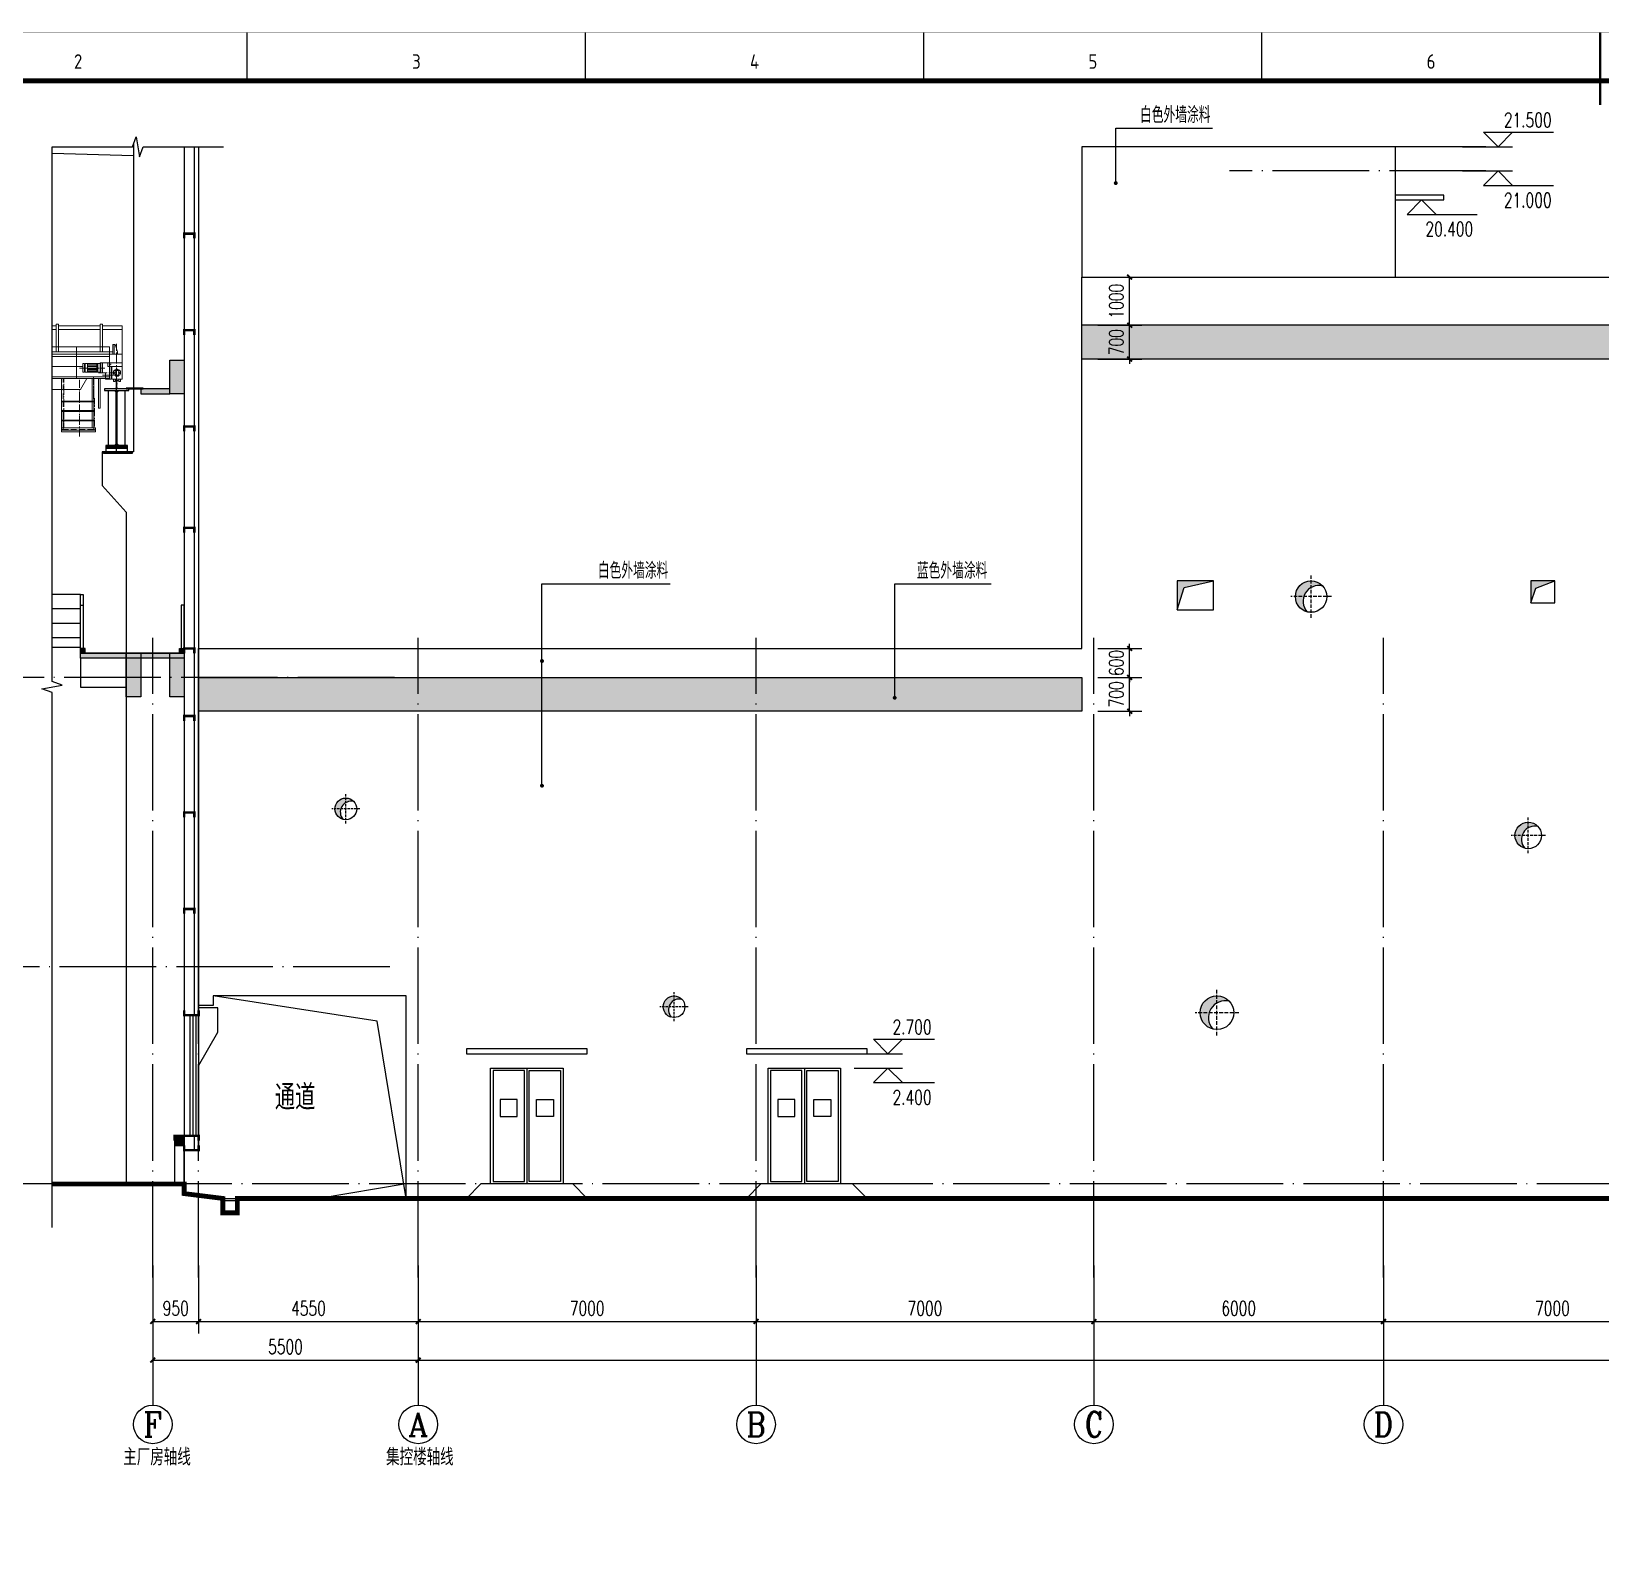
# Model space of a CAD drawing. Extents: x -93062 to 326984, y -142534 to 91021.
# Drawn here: x 44484 to 76999, y -94582 to -63026 of the extents above; entities that cross this region are included whole.
import ezdxf
from ezdxf.enums import TextEntityAlignment as Align

# ---------------------------------------------------------------- set-up
doc = ezdxf.new("R2010")
doc.units = 0
doc.header["$LTSCALE"] = 1000
doc.header["$MEASUREMENT"] = 0
for name, pattern in [('CENTER2', [1.125, 0.75, -0.125, 0.125, -0.125]), ('CONTINOUS', [0]), ('DASH', [0.35, 0.25, -0.1]), ('DOTE', [2.42, 2, -0.2, 0.02, -0.2])]:
    doc.linetypes.add(name, pattern=pattern)
doc.layers.get('0').update_dxf_attribs({"color": 8})
doc.layers.get('Defpoints').update_dxf_attribs({"color": 8})
for name, color, linetype in [('AXIS', 8, 'Continuous'), ('AXIS_TEXT', 8, 'Continuous'), ('CENTRE LINE', 8, 'DOTE'), ('DIM_ELEV', 8, 'Continuous'), ('DIM_LEAD', 8, 'Continuous'), ('DIM_SYMB', 8, 'Continuous'), ('DOTE', 8, 'DOTE'), ('EQUIPMENT', 8, 'Continuous'), ('GROUND', 8, 'Continuous'), ('HANDRAIL', 8, 'FENCELINE1'), ('HOLE', 8, 'Continuous'), ('PROFILED STEEL SHEET', 8, 'Continuous'), ('PUB_DIM', 8, 'Continuous'), ('PUB_TEXT', 8, 'Continuous'), ('STAIR', 8, 'Continuous'), ('TEXT', 8, 'Continuous'), ('WALL', 8, 'Continuous'), ('WALL-PARAPET', 8, 'Continuous'), ('WINDOW', 8, 'Continuous')]:
    doc.layers.add(name, color=color, linetype=linetype)
doc.styles.add('_TCH_AXIS', font='COMPLEX', dxfattribs={"bigfont": 'GBCBIG'})
doc.styles.add('_TCH_DIM', font='SIMPLEX', dxfattribs={"bigfont": 'GBCBIG'})
doc.styles.add('_TCH_DIM_T3', font='SIMPLEX', dxfattribs={"width": 0.705882, "bigfont": 'GBCBIG'})
doc.styles.add('HZTXT', font='geditxt.shx', dxfattribs={"width": 0.8, "bigfont": 'hztxt1.shx'})
doc.styles.get("Standard").update_dxf_attribs({"font": 'gbenor.shx', "bigfont": 'gbcbig.shx'})
doc.styles.add('TK', font='GEDITXT.SHX', dxfattribs={"width": 0.85, "height": 3.5, "bigfont": 'DXT.SHX'})
doc.linetypes.add('FENCELINE1', pattern='A,0.25,-0.1,[133,ltypeshp.shx,S=0.1,R=0,X=-0.1,Y=0],-0.1,1', length=1.45)
doc.dimstyles.new('_TCH_ARCH&&100', dxfattribs={"dimtxt": 297.5, "dimasz": 100, "dimexe": 250, "dimexo": 300, "dimgap": 126.25, "dimtad": 1, "dimdec": 0, "dimzin": 0, "dimdsep": 46, "dimtxsty": '_TCH_DIM_T3', "dimblk": 'ARCHTICK', "dimcen": 0.09, "dimazin": 2, "dimtfac": 1, "dimtdec": 0, "dimtix": 1, "dimtmove": 2, "dimatfit": 3, "dimfxl": 1, "dimtolj": 1, "dimtzin": 0, "dimarcsym": 0})

# ---------------------------------------------------------------- blocks, each defined once
blk = doc.blocks.new('dgdsgagd')
at = {"layer": 'WINDOW'}
blk.add_line((750, 2400), (750, 0), dxfattribs=at)
for points in [[(0, 0), (1500, 0), (1500, 2400), (0, 2400)], [(50, 50), (700, 50), (700, 2350), (50, 2350)], [(1450, 50), (800, 50), (800, 2350), (1450, 2350)], [(200, 1400), (550, 1400), (550, 1750), (200, 1750)], [(1300, 1400), (950, 1400), (950, 1750), (1300, 1750)]]:
    blk.add_lwpolyline(points, close=True, dxfattribs=at)
blk = doc.blocks.new('GEDI_WK_A1')
at = {"color": 3}
for p, q in [((140.17, 584), (140.17, 594)), ((210.25, 584), (210.25, 594)), ((280.33, 584), (280.33, 594)), ((350.42, 584), (350.42, 594)), ((420.5, 584), (420.5, 594))]:
    blk.add_line(p, q, dxfattribs=at)
for points, const_width in [([(0, 0), (841, 0), (841, 594), (0, 594)], 0.1), ([(25, 10), (831, 10), (831, 584), (25, 584)], 1)]:
    blk.add_lwpolyline(points, close=True, dxfattribs=dict(at, const_width=const_width))
at = {"color": 3, "const_width": 0.5}
blk.add_lwpolyline([(420.5, 579), (420.5, 594)], dxfattribs=at)
at = {"color": 3}
for s, p in [('2', (105.12, 588)), ('3', (175.21, 588)), ('4', (245.29, 588)), ('5', (315.38, 588)), ('6', (385.46, 588))]:
    blk.add_text(s, height=3, dxfattribs=at).set_placement(p, align=Align.MIDDLE)
blk = doc.blocks.new('A$C67E35CD0')
blk.add_blockref('GEDI_WK_A1', (0, 0))
at = {"style": 'TK', "width": 0.85}
for tag, height, p in [('PROJECTNAME', 4.75, (776, 44)), ('PHASE', 4, (818, 44)), ('DRAWINGNAME', 4.75, (786, 31))]:
    blk.add_attdef(tag, text='', height=height, dxfattribs=at).set_placement(p, align=Align.MIDDLE_CENTER)
for tag, p, height in [('APPROVE', (663, 32.75), 3.5), ('DESIGN', (708, 32.75), 3.5), ('REVIEW1', (663, 25.75), 3.5), ('DRAW', (708, 25.75), 3.5), ('REVIEW2', (663, 18.75), 3.5), ('PROPORTION', (708, 18.75), 3.5), ('DRAWINGNUMBER', (758, 18.5), 4), ('CHECK', (663, 11.75), 3.5), ('DATE', (708, 11.75), 3.5), ('VERSION', (824, 11.75), 3.5)]:
    blk.add_attdef(tag, p, '', height=height, dxfattribs=at)
blk = doc.blocks.new('afefqwer')
at = {"xscale": 100, "yscale": 100, "zscale": 100}
blk.add_blockref('A$C67E35CD0', (-84100, 0), dxfattribs=at)
blk = doc.blocks.new('zjdc')
at = {"layer": 'WALL-PARAPET'}
h = blk.add_hatch(dxfattribs=at)
h.set_pattern_fill('STEEL', color=256, scale=5, style=0)
h.set_pattern_definition([(45, (0, 0), (-11.22532015, 11.22532015), []), (45, (0, 7.938), (-11.22532015, 11.22532015), [])])
h.paths.add_polyline_path([(1358864, -1070286), (1358864, -1070302), (1358514, -1070302), (1358514, -1070286)])
at = {"layer": 'WALL-PARAPET', "linetype": 'CENTER2', "ltscale": 0.5}
blk.add_line((1359064, -1071602), (1359064, -1069997), dxfattribs=at)
at = {"layer": 'WALL-PARAPET', "linetype": 'Continuous'}
for p, q in [((1358814, -1070302), (1359314, -1070302)), ((1358814, -1070330), (1358814, -1070302)), ((1359314, -1070330), (1358814, -1070330)), ((1359018, -1070330), (1359054, -1070369)), ((1359039, -1070132), (1359090, -1070132)), ((1359039, -1070295), (1359090, -1070295)), ((1359054, -1071477), (1359054, -1070330)), ((1359064, -1070132), (1359064, -1070299)), ((1359074, -1071477), (1359074, -1070330)), ((1359110, -1070330), (1359076, -1070366)), ((1359314, -1070302), (1359314, -1070330)), ((1358839, -1071477), (1359289, -1071477)), ((1358839, -1071532), (1358839, -1071477)), ((1358839, -1071502), (1359289, -1071502)), ((1359289, -1071532), (1358839, -1071532)), ((1359021, -1071477), (1359054, -1071442)), ((1359109, -1071477), (1359074, -1071440)), ((1359289, -1071477), (1359289, -1071532))]:
    blk.add_line(p, q, dxfattribs=at)
at = {"layer": 'WALL-PARAPET'}
for p, q in [((1358893, -1070330), (1358893, -1071477)), ((1359236, -1070330), (1359236, -1071477)), ((1358739, -1071608), (1358746, -1071602)), ((1358739, -1071626), (1358764, -1071602)), ((1358739, -1071602), (1358739, -1071642)), ((1358739, -1071642), (1359339, -1071642)), ((1358759, -1071642), (1358799, -1071602)), ((1358777, -1071642), (1358817, -1071602)), ((1358813, -1071642), (1358853, -1071602)), ((1358831, -1071642), (1358871, -1071602)), ((1358839, -1071602), (1358839, -1071532)), ((1358839, -1071532), (1359289, -1071532)), ((1358867, -1071642), (1358907, -1071602)), ((1358885, -1071642), (1358925, -1071602)), ((1358921, -1071642), (1358961, -1071602)), ((1358939, -1071642), (1358979, -1071602)), ((1358975, -1071642), (1359015, -1071602)), ((1358993, -1071642), (1359033, -1071602)), ((1359029, -1071642), (1359064, -1071606)), ((1359047, -1071642), (1359064, -1071624)), ((1359064, -1071606), (1359069, -1071602)), ((1359064, -1071624), (1359087, -1071602)), ((1359083, -1071642), (1359123, -1071602)), ((1359101, -1071642), (1359141, -1071602)), ((1359137, -1071642), (1359177, -1071602)), ((1359155, -1071642), (1359195, -1071602)), ((1359191, -1071642), (1359231, -1071602)), ((1359209, -1071642), (1359240, -1071610)), ((1359240, -1071610), (1359249, -1071602)), ((1359244, -1071642), (1359254, -1071632)), ((1359254, -1071632), (1359284, -1071602)), ((1359262, -1071642), (1359302, -1071602)), ((1359289, -1071532), (1359289, -1071602)), ((1359298, -1071642), (1359338, -1071602)), ((1359316, -1071642), (1359339, -1071618)), ((1359339, -1071642), (1359339, -1071602))]:
    blk.add_line(p, q, dxfattribs=at)
blk.add_lwpolyline([(1358864, -1070286), (1358864, -1070302), (1358514, -1070302), (1358514, -1070286)], close=True, dxfattribs=at)
at = {"layer": 'WALL-PARAPET', "linetype": 'ByBlock'}
blk.add_point((1359241, -1071532), dxfattribs=at)
blk = doc.blocks.new('dafdsf')
at = {"layer": 'HOLE'}
h = blk.add_hatch(color=256, dxfattribs=at)
h.dxf.hatch_style = 1
h.paths.add_polyline_path([(-225, 0, 0.342373), (-56, -218, -0.74588), (166, 152, 0.684245)])
at = {"layer": 'HOLE', "color": 251, "linetype": 'DASH', "ltscale": 0.2}
for p, q in [((0, -303), (0, 303)), ((291, 0), (-291, 0))]:
    blk.add_line(p, q, dxfattribs=at)
at = {"layer": 'HOLE'}
blk.add_circle((0, 0), 225, dxfattribs=at)
blk.add_arc((110, -66), 225, 75.5992, 222.4733, dxfattribs=at)
blk = doc.blocks.new('_ArchTick')
at = {"color": 0, "linetype": 'ByBlock', "const_width": 0.4}
blk.add_lwpolyline([(-0.5, -0.5), (0.5, 0.5)], dxfattribs=at)
blk = doc.blocks.new('*D452')
at = {"layer": 'Defpoints', "color": 0, "transparency": 16777216}
for p in [(66281, -75819), (67241, -75819), (66281, -76419)]:
    blk.add_point(p, dxfattribs=at)
at = {"layer": 'PUB_DIM', "color": 0, "lineweight": -2, "transparency": 16777216}
for p, q in [((67241, -75819), (67241, -75719)), ((66581, -75819), (67491, -75819)), ((67241, -76419), (67241, -75819)), ((66581, -76419), (67491, -76419)), ((67241, -76419), (67241, -76519))]:
    blk.add_line(p, q, dxfattribs=at)
at = {"layer": 'PUB_DIM', "color": 0, "lineweight": -2, "transparency": 16777216, "xscale": 100, "yscale": 100, "zscale": 100}
for p, rotation in [((67241, -75819), 270), ((67241, -76419), 90)]:
    blk.add_blockref('_ArchTick', p, dxfattribs=dict(at, rotation=rotation))
at = {"layer": 'PUB_DIM', "color": 0, "transparency": 16777216, "insert": (66966, -76119), "char_height": 297.5, "attachment_point": 5, "rotation": 90, "style": '_TCH_DIM_T3'}
blk.add_mtext('\\A1;600', dxfattribs=at)
blk = doc.blocks.new('*D453')
at = {"layer": 'Defpoints', "color": 0, "transparency": 16777216}
for p in [(66281, -76419), (67241, -76419), (66281, -77119)]:
    blk.add_point(p, dxfattribs=at)
at = {"layer": 'PUB_DIM', "color": 0, "lineweight": -2, "transparency": 16777216}
for p, q in [((67241, -76419), (67241, -76319)), ((66581, -76419), (67491, -76419)), ((67241, -77119), (67241, -76419)), ((66581, -77119), (67491, -77119)), ((67241, -77119), (67241, -77219))]:
    blk.add_line(p, q, dxfattribs=at)
at = {"layer": 'PUB_DIM', "color": 0, "lineweight": -2, "transparency": 16777216, "xscale": 100, "yscale": 100, "zscale": 100}
for p, rotation in [((67241, -76419), 270), ((67241, -77119), 90)]:
    blk.add_blockref('_ArchTick', p, dxfattribs=dict(at, rotation=rotation))
at = {"layer": 'PUB_DIM', "color": 0, "transparency": 16777216, "insert": (66966, -76769), "char_height": 297.5, "attachment_point": 5, "rotation": 90, "style": '_TCH_DIM_T3'}
blk.add_mtext('\\A1;700', dxfattribs=at)
blk = doc.blocks.new('*D454')
at = {"layer": 'Defpoints', "color": 0, "transparency": 16777216}
for p in [(66281, -68119), (67241, -68119), (66281, -69119)]:
    blk.add_point(p, dxfattribs=at)
at = {"layer": 'PUB_DIM', "color": 0, "lineweight": -2, "transparency": 16777216}
for p, q in [((66581, -68119), (67491, -68119)), ((67241, -69119), (67241, -68119)), ((66581, -69119), (67491, -69119))]:
    blk.add_line(p, q, dxfattribs=at)
at = {"layer": 'PUB_DIM', "color": 0, "lineweight": -2, "transparency": 16777216, "xscale": 100, "yscale": 100, "zscale": 100}
for p, rotation in [((67241, -68119), 90), ((67241, -69119), 270)]:
    blk.add_blockref('_ArchTick', p, dxfattribs=dict(at, rotation=rotation))
at = {"layer": 'PUB_DIM', "color": 0, "transparency": 16777216, "insert": (66966, -68619), "char_height": 297.5, "attachment_point": 5, "rotation": 90, "style": '_TCH_DIM_T3'}
blk.add_mtext('\\A1;1000', dxfattribs=at)
blk = doc.blocks.new('*D455')
at = {"layer": 'Defpoints', "color": 0, "transparency": 16777216}
for p in [(66281, -69119), (67241, -69119), (66281, -69819)]:
    blk.add_point(p, dxfattribs=at)
at = {"layer": 'PUB_DIM', "color": 0, "lineweight": -2, "transparency": 16777216}
for p, q in [((66581, -69119), (67491, -69119)), ((67241, -69119), (67241, -69019)), ((67241, -69819), (67241, -69119)), ((66581, -69819), (67491, -69819)), ((67241, -69819), (67241, -69919))]:
    blk.add_line(p, q, dxfattribs=at)
at = {"layer": 'PUB_DIM', "color": 0, "lineweight": -2, "transparency": 16777216, "xscale": 100, "yscale": 100, "zscale": 100}
for p, rotation in [((67241, -69119), 270), ((67241, -69819), 90)]:
    blk.add_blockref('_ArchTick', p, dxfattribs=dict(at, rotation=rotation))
at = {"layer": 'PUB_DIM', "color": 0, "transparency": 16777216, "insert": (66966, -69469), "char_height": 297.5, "attachment_point": 5, "rotation": 90, "style": '_TCH_DIM_T3'}
blk.add_mtext('\\A1;700', dxfattribs=at)
blk = doc.blocks.new('*D973')
at = {"layer": 'AXIS', "color": 0, "lineweight": -2, "transparency": 16777216}
for p, q in [((47000, -88608), (47000, -90020)), ((47950, -88608), (47950, -90020)), ((47000, -89770), (47950, -89770))]:
    blk.add_line(p, q, dxfattribs=at)
at = {"layer": 'Defpoints', "color": 0, "transparency": 16777216}
for p in [(47000, -88308), (47950, -88308), (47950, -89770)]:
    blk.add_point(p, dxfattribs=at)
at = {"layer": 'AXIS', "color": 0, "lineweight": -2, "transparency": 16777216, "xscale": 100, "yscale": 100, "zscale": 100, "rotation": 180}
blk.add_blockref('_ArchTick', (47000, -89770), dxfattribs=at)
at = {"layer": 'AXIS', "color": 0, "lineweight": -2, "transparency": 16777216, "xscale": 100, "yscale": 100, "zscale": 100}
blk.add_blockref('_ArchTick', (47950, -89770), dxfattribs=at)
at = {"layer": 'AXIS', "color": 0, "transparency": 16777216, "insert": (47475, -89495), "char_height": 297.5, "attachment_point": 5, "style": '_TCH_DIM_T3'}
blk.add_mtext('\\A1;950', dxfattribs=at)
blk = doc.blocks.new('*D974')
at = {"layer": 'AXIS', "color": 0, "lineweight": -2, "transparency": 16777216}
for p, q in [((47950, -88608), (47950, -90020)), ((52500, -88608), (52500, -90020)), ((47950, -89770), (52500, -89770))]:
    blk.add_line(p, q, dxfattribs=at)
at = {"layer": 'Defpoints', "color": 0, "transparency": 16777216}
for p in [(47950, -88308), (52500, -88308), (52500, -89770)]:
    blk.add_point(p, dxfattribs=at)
at = {"layer": 'AXIS', "color": 0, "lineweight": -2, "transparency": 16777216, "xscale": 100, "yscale": 100, "zscale": 100, "rotation": 180}
blk.add_blockref('_ArchTick', (47950, -89770), dxfattribs=at)
at = {"layer": 'AXIS', "color": 0, "lineweight": -2, "transparency": 16777216, "xscale": 100, "yscale": 100, "zscale": 100}
blk.add_blockref('_ArchTick', (52500, -89770), dxfattribs=at)
at = {"layer": 'AXIS', "color": 0, "transparency": 16777216, "insert": (50225, -89495), "char_height": 297.5, "attachment_point": 5, "style": '_TCH_DIM_T3'}
blk.add_mtext('\\A1;4550', dxfattribs=at)
blk = doc.blocks.new('*D975')
at = {"layer": 'AXIS', "color": 0, "lineweight": -2, "transparency": 16777216}
for p, q in [((52500, -88608), (52500, -90020)), ((59500, -88608), (59500, -90020)), ((52500, -89770), (59500, -89770))]:
    blk.add_line(p, q, dxfattribs=at)
at = {"layer": 'Defpoints', "color": 0, "transparency": 16777216}
for p in [(52500, -88308), (59500, -88308), (59500, -89770)]:
    blk.add_point(p, dxfattribs=at)
at = {"layer": 'AXIS', "color": 0, "lineweight": -2, "transparency": 16777216, "xscale": 100, "yscale": 100, "zscale": 100, "rotation": 180}
blk.add_blockref('_ArchTick', (52500, -89770), dxfattribs=at)
at = {"layer": 'AXIS', "color": 0, "lineweight": -2, "transparency": 16777216, "xscale": 100, "yscale": 100, "zscale": 100}
blk.add_blockref('_ArchTick', (59500, -89770), dxfattribs=at)
at = {"layer": 'AXIS', "color": 0, "transparency": 16777216, "insert": (56000, -89495), "char_height": 297.5, "attachment_point": 5, "style": '_TCH_DIM_T3'}
blk.add_mtext('\\A1;7000', dxfattribs=at)
blk = doc.blocks.new('*D976')
at = {"layer": 'AXIS', "color": 0, "lineweight": -2, "transparency": 16777216}
for p, q in [((59500, -88608), (59500, -90020)), ((66500, -88608), (66500, -90020)), ((59500, -89770), (66500, -89770))]:
    blk.add_line(p, q, dxfattribs=at)
at = {"layer": 'Defpoints', "color": 0, "transparency": 16777216}
for p in [(59500, -88308), (66500, -88308), (66500, -89770)]:
    blk.add_point(p, dxfattribs=at)
at = {"layer": 'AXIS', "color": 0, "lineweight": -2, "transparency": 16777216, "xscale": 100, "yscale": 100, "zscale": 100, "rotation": 180}
blk.add_blockref('_ArchTick', (59500, -89770), dxfattribs=at)
at = {"layer": 'AXIS', "color": 0, "lineweight": -2, "transparency": 16777216, "xscale": 100, "yscale": 100, "zscale": 100}
blk.add_blockref('_ArchTick', (66500, -89770), dxfattribs=at)
at = {"layer": 'AXIS', "color": 0, "transparency": 16777216, "insert": (63000, -89495), "char_height": 297.5, "attachment_point": 5, "style": '_TCH_DIM_T3'}
blk.add_mtext('\\A1;7000', dxfattribs=at)
blk = doc.blocks.new('*D977')
at = {"layer": 'AXIS', "color": 0, "lineweight": -2, "transparency": 16777216}
for p, q in [((66500, -88608), (66500, -90020)), ((72500, -88608), (72500, -90020)), ((66500, -89770), (72500, -89770))]:
    blk.add_line(p, q, dxfattribs=at)
at = {"layer": 'Defpoints', "color": 0, "transparency": 16777216}
for p in [(66500, -88308), (72500, -88308), (72500, -89770)]:
    blk.add_point(p, dxfattribs=at)
at = {"layer": 'AXIS', "color": 0, "lineweight": -2, "transparency": 16777216, "xscale": 100, "yscale": 100, "zscale": 100, "rotation": 180}
blk.add_blockref('_ArchTick', (66500, -89770), dxfattribs=at)
at = {"layer": 'AXIS', "color": 0, "lineweight": -2, "transparency": 16777216, "xscale": 100, "yscale": 100, "zscale": 100}
blk.add_blockref('_ArchTick', (72500, -89770), dxfattribs=at)
at = {"layer": 'AXIS', "color": 0, "transparency": 16777216, "insert": (69500, -89495), "char_height": 297.5, "attachment_point": 5, "style": '_TCH_DIM_T3'}
blk.add_mtext('\\A1;6000', dxfattribs=at)
blk = doc.blocks.new('*D978')
at = {"layer": 'AXIS', "color": 0, "lineweight": -2, "transparency": 16777216}
for p, q in [((72500, -88608), (72500, -90020)), ((79500, -88608), (79500, -90020)), ((72500, -89770), (79500, -89770))]:
    blk.add_line(p, q, dxfattribs=at)
at = {"layer": 'Defpoints', "color": 0, "transparency": 16777216}
for p in [(72500, -88308), (79500, -88308), (79500, -89770)]:
    blk.add_point(p, dxfattribs=at)
at = {"layer": 'AXIS', "color": 0, "lineweight": -2, "transparency": 16777216, "xscale": 100, "yscale": 100, "zscale": 100, "rotation": 180}
blk.add_blockref('_ArchTick', (72500, -89770), dxfattribs=at)
at = {"layer": 'AXIS', "color": 0, "lineweight": -2, "transparency": 16777216, "xscale": 100, "yscale": 100, "zscale": 100}
blk.add_blockref('_ArchTick', (79500, -89770), dxfattribs=at)
at = {"layer": 'AXIS', "color": 0, "transparency": 16777216, "insert": (76000, -89495), "char_height": 297.5, "attachment_point": 5, "style": '_TCH_DIM_T3'}
blk.add_mtext('\\A1;7000', dxfattribs=at)
blk = doc.blocks.new('*D983')
at = {"layer": 'AXIS', "color": 0, "lineweight": -2, "transparency": 16777216}
for p, q in [((47000, -88608), (47000, -90820)), ((52500, -88608), (52500, -90820)), ((47000, -90570), (52500, -90570))]:
    blk.add_line(p, q, dxfattribs=at)
at = {"layer": 'Defpoints', "color": 0, "transparency": 16777216}
for p in [(47000, -88308), (52500, -88308), (52500, -90570)]:
    blk.add_point(p, dxfattribs=at)
at = {"layer": 'AXIS', "color": 0, "lineweight": -2, "transparency": 16777216, "xscale": 100, "yscale": 100, "zscale": 100, "rotation": 180}
blk.add_blockref('_ArchTick', (47000, -90570), dxfattribs=at)
at = {"layer": 'AXIS', "color": 0, "lineweight": -2, "transparency": 16777216, "xscale": 100, "yscale": 100, "zscale": 100}
blk.add_blockref('_ArchTick', (52500, -90570), dxfattribs=at)
at = {"layer": 'AXIS', "color": 0, "transparency": 16777216, "insert": (49750, -90295), "char_height": 297.5, "attachment_point": 5, "style": '_TCH_DIM_T3'}
blk.add_mtext('\\A1;5500', dxfattribs=at)
blk = doc.blocks.new('*D984')
at = {"layer": 'AXIS', "color": 0, "lineweight": -2, "transparency": 16777216}
for p, q in [((52500, -88608), (52500, -90820)), ((107000, -88608), (107000, -90820)), ((52500, -90570), (107000, -90570))]:
    blk.add_line(p, q, dxfattribs=at)
at = {"layer": 'Defpoints', "color": 0, "transparency": 16777216}
for p in [(52500, -88308), (107000, -88308), (107000, -90570)]:
    blk.add_point(p, dxfattribs=at)
at = {"layer": 'AXIS', "color": 0, "lineweight": -2, "transparency": 16777216, "xscale": 100, "yscale": 100, "zscale": 100, "rotation": 180}
blk.add_blockref('_ArchTick', (52500, -90570), dxfattribs=at)
at = {"layer": 'AXIS', "color": 0, "lineweight": -2, "transparency": 16777216, "xscale": 100, "yscale": 100, "zscale": 100}
blk.add_blockref('_ArchTick', (107000, -90570), dxfattribs=at)
at = {"layer": 'AXIS', "color": 0, "transparency": 16777216, "insert": (79750, -90295), "char_height": 297.5, "attachment_point": 5, "style": '_TCH_DIM_T3'}
blk.add_mtext('\\A1;54500', dxfattribs=at)

msp = doc.modelspace()

# ---------------------------------------------------------------- hatches: boundary and pattern name
at = {"layer": 'HOLE'}
h = msp.add_hatch(color=256, dxfattribs=at)
h.dxf.hatch_style = 1
h.paths.add_polyline_path([(68225, -74418.9), (68225, -75018.9), (68367, -74556.9), (68975, -74418.9)])
h = msp.add_hatch(color=256, dxfattribs=at)
h.dxf.hatch_style = 1
h.paths.add_polyline_path([(75550, -74418.9), (75550, -74868.9), (75654.5, -74570.4), (76050, -74418.9)])
at = {"layer": 'WALL'}
for points in [[(47350, -69838.9), (47650, -69838.9), (47650, -70538.9), (47350, -70538.9)], [(47350, -70438.9), (46750, -70438.9), (46750, -70538.9), (47350, -70538.9)], [(45500, -75918.9), (47650, -75918.9), (47650, -76018.9), (45500, -76018.9)], [(46450, -75918.9), (46750, -75918.9), (46750, -76818.9), (46450, -76818.9)], [(47350, -75918.9), (47650, -75918.9), (47650, -76818.9), (47350, -76818.9)]]:
    msp.add_hatch(color=256, dxfattribs=at).paths.add_polyline_path(points)
h = msp.add_hatch(color=7, dxfattribs=at)
h.dxf.hatch_style = 1
h.paths.add_polyline_path([(45500, -75818.9), (45500, -75918.9), (45600, -75918.9), (45600, -75818.9)])
h = msp.add_hatch(color=7, dxfattribs=at)
h.dxf.hatch_style = 1
h.paths.add_polyline_path([(47650, -75818.9), (47650, -75918.9), (47550, -75918.9), (47550, -75818.9)])
h = msp.add_hatch(color=7, dxfattribs=at)
h.dxf.hatch_style = 1
h.paths.add_polyline_path([(47450, -85918.9), (47450, -86118.9), (47650, -86118.9), (47650, -85918.9)])

# ---------------------------------------------------------------- linework, layer by layer
at = {"layer": 'AXIS'}
for p, q in [((47000, -88608.4), (47000, -91502.9)), ((52500, -88608.4), (52500, -91502.9)), ((59500, -88608.4), (59500, -91502.9)), ((66500, -88608.4), (66500, -91502.9)), ((72500, -88608.4), (72500, -91502.9))]:
    msp.add_line(p, q, dxfattribs=at)
msp.add_lwpolyline([(52250, -87218.9), (51645.6, -83543), (48250, -83018.9)], dxfattribs=at)
for centre in [(47000, -91902.9), (52500, -91902.9), (59500, -91902.9), (66500, -91902.9), (72500, -91902.9)]:
    msp.add_circle(centre, 400, dxfattribs=at)
at = {"layer": 'CENTRE LINE'}
for p, q in [((74621.5, -65418.9), (69312, -65418.9)), ((74621.5, -65918.9), (69312, -65918.9)), ((52006, -76418.9), (43958.1, -76418.9)), ((51909.5, -82418.9), (43173.6, -82418.9)), ((111560.8, -86918.9), (42550.6, -86918.9))]:
    msp.add_line(p, q, dxfattribs=at)
at = {"layer": 'DIM_ELEV'}
for p, q in [((74874.5, -65418.9), (74574.5, -65118.9)), ((74574.5, -65118.9), (76024.5, -65118.9)), ((74874.5, -65418.9), (75174.5, -65118.9)), ((74135.3, -65418.9), (75174.5, -65418.9)), ((74135.3, -65918.9), (75174.5, -65918.9)), ((74874.5, -65918.9), (74574.5, -66218.9)), ((74874.5, -65918.9), (75174.5, -66218.9)), ((74574.5, -66218.9), (76024.5, -66218.9)), ((73289.5, -66518.9), (72989.5, -66818.9)), ((73289.5, -66518.9), (73589.5, -66818.9)), ((72989.5, -66818.9), (74439.5, -66818.9)), ((62231.5, -84218.9), (61931.5, -83918.9)), ((61931.5, -83918.9), (63197.5, -83918.9)), ((62231.5, -84218.9), (62531.5, -83918.9)), ((61531.5, -84218.9), (62531.5, -84218.9)), ((61531.5, -84518.9), (62531.5, -84518.9)), ((62231.5, -84518.9), (61931.5, -84818.9)), ((62231.5, -84518.9), (62531.5, -84818.9)), ((61931.5, -84818.9), (63197.5, -84818.9))]:
    msp.add_line(p, q, dxfattribs=at)
at = {"layer": 'DIM_LEAD'}
for p, q in [((66952.5, -66171), (66952.5, -65031)), ((66952.5, -65031), (68954.5, -65031)), ((55064, -78663), (55064, -74476.5)), ((55064, -76078.5), (55064, -74476.5)), ((55064, -74476.5), (57720, -74476.5)), ((62372.5, -76840), (62372.5, -74479.5)), ((62372.5, -74479.5), (64374.5, -74479.5))]:
    msp.add_line(p, q, dxfattribs=at)
at = {"layer": 'DIM_LEAD', "const_width": 40}
for points in [[(66952.5, -66191, 1), (66952.5, -66151, 1)], [(55064, -76098.5, 1), (55064, -76058.5, 1)], [(62372.5, -76860, 1), (62372.5, -76820, 1)], [(55064, -78683, 1), (55064, -78643, 1)]]:
    msp.add_lwpolyline(points, format="xyb", close=True, dxfattribs=at)
at = {"layer": 'DIM_SYMB'}
for points in [[(44913.5, -65418.9), (46577.3, -65418.9), (46653.7, -65208.9), (46727.8, -65628.9), (46802.3, -65418.9), (48466.1, -65418.9)], [(44913.5, -87818.9), (44913.5, -76731.4), (44703.5, -76654.9), (45123.5, -76580.9), (44913.5, -76506.4), (44913.5, -65418.9)]]:
    msp.add_lwpolyline(points, dxfattribs=at)
at = {"layer": 'DOTE'}
for p, q in [((47000, -88857.5), (47000, -75597.5)), ((52500, -88857.5), (52500, -75597.5)), ((59500, -88857.5), (59500, -75597.5)), ((66500, -88857.5), (66500, -75597.5)), ((72500, -88857.5), (72500, -75597.5)), ((47950, -88857.5), (47950, -81605.5))]:
    msp.add_line(p, q, dxfattribs=at)
at = {"layer": 'EQUIPMENT', "linetype": 'Continuous', "lineweight": 0}
for p, q in [((44994.9, -69127.9), (44913.5, -69127.9)), ((44913.5, -69209.4), (44994.9, -69209.4)), ((44994.9, -69095.3), (44994.9, -69665.8)), ((45043.8, -69095.3), (44994.9, -69095.3)), ((45043.8, -69665.8), (45043.8, -69095.3)), ((45907.7, -69127.9), (45043.8, -69127.9)), ((45907.7, -69209.4), (45043.8, -69209.4)), ((45907.7, -69095.3), (45907.7, -69665.8)), ((45956.6, -69095.3), (45907.7, -69095.3)), ((45956.6, -69665.8), (45956.6, -69095.3)), ((46364.1, -69127.9), (45956.6, -69127.9)), ((46364.1, -69209.4), (45956.6, -69209.4)), ((46364.1, -70236.3), (46364.1, -69127.9)), ((46103.3, -69568), (44913.5, -69568)), ((45418.7, -70220), (45418.7, -69568)), ((46103.3, -70220), (46103.3, -69568)), ((46168.5, -69714.7), (46168.5, -69519.1)), ((46168.5, -69519.1), (46217.4, -69519.1)), ((46201.1, -69714.7), (46201.1, -69519.1)), ((46217.4, -69519.1), (46266.3, -69665.8)), ((46250, -69502.8), (46250, -69649.5)), ((46168.5, -69665.8), (44913.5, -69665.8)), ((46364.1, -69714.7), (44913.5, -69714.7)), ((46103.3, -69763.6), (44913.5, -69763.6)), ((46364.1, -69894), (45907.7, -69894)), ((45907.7, -69894), (45907.7, -70105.9)), ((45924, -69894), (45924, -70105.9)), ((45956.6, -70105.9), (45956.6, -69894)), ((46070.7, -69894), (46070.7, -69975.5)), ((46250, -69682.1), (46250, -69714.7)), ((46250, -69731), (46250, -69910.3)), ((46266.3, -69714.7), (46266.3, -69665.8)), ((45549.1, -69975.5), (44913.5, -69975.5)), ((44913.5, -70187.4), (46103.3, -70187.4)), ((46103.3, -70220), (44913.5, -70220)), ((45109, -70220), (45109, -71328.3)), ((45141.6, -70220), (45141.6, -70301.5)), ((45157.9, -70220), (45157.9, -70301.5)), ((45581.7, -70008.1), (45483.9, -70008.1)), ((45630.6, -70220), (45500.2, -70448.2)), ((45549.1, -69910.3), (45549.1, -70089.6)), ((45581.7, -69910.3), (45549.1, -69910.3)), ((45549.1, -70089.6), (45581.7, -70089.6)), ((45581.7, -70089.6), (45581.7, -69910.3)), ((45598, -69926.6), (45581.7, -69926.6)), ((45598, -70073.3), (45581.7, -70073.3)), ((45598, -70089.6), (45598, -69910.3)), ((45907.7, -69910.3), (45598, -69910.3)), ((45630.6, -70008.1), (45598, -70008.1)), ((45907.7, -70089.6), (45598, -70089.6)), ((45646.9, -70089.6), (45646.9, -69910.3)), ((45842.5, -69926.6), (45646.9, -69926.6)), ((45646.9, -69959.2), (45842.5, -69959.2)), ((45842.5, -69975.5), (45646.9, -69975.5)), ((45842.5, -70024.4), (45646.9, -70024.4)), ((45646.9, -70040.7), (45842.5, -70040.7)), ((45842.5, -70073.3), (45646.9, -70073.3)), ((45826.2, -70008.1), (45663.2, -70008.1)), ((45744.7, -70220), (45744.7, -71083.8)), ((45771.5, -70187.4), (45771.5, -70350.4)), ((45777.3, -70220), (45777.3, -71295.7)), ((45842.5, -70089.6), (45842.5, -69910.3)), ((45858.8, -70089.6), (45858.8, -69910.3)), ((45891.4, -70008.1), (45858.8, -70008.1)), ((45875.1, -70105.9), (46054.4, -70105.9)), ((45875.1, -70220), (45875.1, -70839.3)), ((46005.5, -70008.1), (45907.7, -70008.1)), ((45907.7, -70220), (45907.7, -70839.3)), ((46184.8, -70154.8), (45956.6, -70154.8)), ((46021.8, -70105.9), (46021.8, -70236.3)), ((46070.7, -69975.5), (46364.1, -69975.5)), ((46250, -70105.9), (46087, -70105.9)), ((46135.9, -69926.6), (46103.3, -69926.6)), ((46119.6, -69926.6), (46119.6, -69942.9)), ((46135.9, -70236.3), (46135.9, -69975.5)), ((46152.2, -69975.5), (46152.2, -70236.3)), ((46217.4, -70040.7), (46184.8, -70073.3)), ((46184.8, -70073.3), (46184.8, -70122.2)), ((46184.8, -70122.2), (46201.1, -70154.8)), ((46217.4, -70089.6), (46201.1, -70105.9)), ((46201.1, -70105.9), (46217.4, -70122.2)), ((46201.1, -70154.8), (46217.4, -70154.8)), ((46233.7, -70040.7), (46217.4, -70040.7)), ((46233.7, -70057), (46217.4, -70073.3)), ((46217.4, -70073.3), (46217.4, -70089.6)), ((46217.4, -70122.2), (46217.4, -70138.5)), ((46217.4, -70138.5), (46233.7, -70154.8)), ((46217.4, -70154.8), (46233.7, -70171.1)), ((46250, -70024.4), (46233.7, -70040.7)), ((46282.6, -70057), (46233.7, -70057)), ((46233.7, -70154.8), (46282.6, -70154.8)), ((46233.7, -70171.1), (46282.6, -70171.1)), ((46250, -69942.9), (46250, -69959.2)), ((46250, -69991.8), (46250, -70154.8)), ((46282.6, -70040.7), (46250, -70024.4)), ((46250, -70187.4), (46250, -70220)), ((46298.9, -70040.7), (46282.6, -70040.7)), ((46298.9, -70073.3), (46282.6, -70057)), ((46315.2, -70105.9), (46282.6, -70105.9)), ((46282.6, -70154.8), (46298.9, -70138.5)), ((46282.6, -70171.1), (46298.9, -70154.8)), ((46331.5, -70073.3), (46298.9, -70040.7)), ((46298.9, -70089.6), (46298.9, -70073.3)), ((46315.2, -70105.9), (46298.9, -70089.6)), ((46298.9, -70122.2), (46315.2, -70105.9)), ((46298.9, -70138.5), (46298.9, -70122.2)), ((46298.9, -70154.8), (46315.2, -70154.8)), ((46315.2, -70154.8), (46331.5, -70122.2)), ((46331.5, -70122.2), (46331.5, -70073.3)), ((44913.5, -70448.2), (45500.2, -70448.2)), ((45141.6, -70350.4), (45141.6, -70464.5)), ((45141.6, -70529.7), (45141.6, -70643.7)), ((45157.9, -70334.1), (45157.9, -70366.7)), ((45157.9, -70383), (45157.9, -70562.3)), ((45483.9, -70252.6), (45483.9, -70415.6)), ((45483.9, -70471.1), (45483.9, -70487.4)), ((45483.9, -70497.1), (45483.9, -70676.3)), ((45771.5, -70383), (45771.5, -70415.6)), ((45771.5, -70431.9), (45771.5, -70643.7)), ((46021.8, -70236.3), (46135.9, -70236.3)), ((46364.1, -70236.3), (46152.2, -70236.3)), ((46184.8, -70285.2), (46184.8, -70236.3)), ((46217.4, -70285.2), (46184.8, -70285.2)), ((46217.4, -70236.3), (46217.4, -70285.2)), ((46298.9, -70268.9), (46217.4, -70268.9)), ((46266.3, -70334.1), (46233.7, -70334.1)), ((46250, -70252.6), (46250, -70415.6)), ((46250, -70471.1), (46250, -70503.7)), ((46250, -70520), (46250, -70666.7)), ((46298.9, -70285.2), (46298.9, -70236.3)), ((46331.5, -70285.2), (46298.9, -70285.2)), ((46331.5, -70236.3), (46331.5, -70285.2)), ((45109, -70692.6), (45793.6, -70692.6)), ((45109, -70708.9), (45793.6, -70708.9)), ((45141.6, -70692.6), (45141.6, -70806.7)), ((45141.6, -70871.9), (45141.6, -71295.7)), ((45157.9, -70594.9), (45157.9, -70611.2)), ((45157.9, -70643.7), (45157.9, -70806.7)), ((45157.9, -70839.3), (45157.9, -70871.9)), ((45483.9, -70692.6), (45483.9, -70725.2)), ((45483.9, -70757.8), (45483.9, -70920.8)), ((45793.6, -70627.4), (45793.6, -70757.8)), ((45793.6, -70774.1), (45793.6, -70806.7)), ((45793.6, -70839.3), (45793.6, -71002.3)), ((45907.7, -70839.3), (45875.1, -70839.3)), ((45793.6, -70888.2), (45109, -70888.2)), ((45109, -70904.5), (45793.6, -70904.5)), ((45109, -71083.8), (45793.6, -71083.8)), ((45109, -71100.1), (45793.6, -71100.1)), ((45157.9, -71083.8), (45141.6, -71100.1)), ((45157.9, -70904.5), (45157.9, -71067.5)), ((45157.9, -71100.1), (45157.9, -71132.7)), ((45157.9, -71149), (45157.9, -71246.8)), ((45174.2, -71100.1), (45174.2, -71083.8)), ((45483.9, -70953.4), (45483.9, -70986)), ((45483.9, -71002.3), (45483.9, -71181.6)), ((45744.7, -71083.8), (45744.7, -71246.8)), ((45793.6, -71034.9), (45793.6, -71067.5)), ((45793.6, -71214.2), (45793.6, -71083.8)), ((45109, -71246.8), (45809.9, -71246.8)), ((45109, -71279.4), (45255.7, -71279.4)), ((45109, -71295.7), (45809.9, -71295.7)), ((45109, -71328.3), (45809.9, -71328.3)), ((45125.3, -71279.4), (45125.3, -71295.7)), ((45157.9, -71279.4), (45157.9, -71295.7)), ((45304.6, -71279.4), (45418.7, -71279.4)), ((45483.9, -71214.2), (45483.9, -71230.5)), ((45483.9, -71263.1), (45483.9, -71426.1)), ((45483.9, -71279.4), (45598, -71279.4)), ((45646.9, -71279.4), (45793.6, -71279.4)), ((45793.6, -71295.7), (45793.6, -71279.4)), ((45809.9, -71328.3), (45809.9, -71246.8))]:
    msp.add_line(p, q, dxfattribs=at)
at = {"layer": 'GROUND', "color": 151}
for p, q in [((107250, -69118.9), (66250, -69118.9)), ((107250, -69818.9), (66250, -69818.9))]:
    msp.add_line(p, q, dxfattribs=at)
at = {"layer": 'GROUND', "color": 151, "const_width": 700}
for points in [[(66250, -69468.9), (107250, -69468.9)], [(47950, -76768.9), (66250, -76768.9)]]:
    msp.add_lwpolyline(points, dxfattribs=at)
at = {"layer": 'GROUND', "color": 151}
msp.add_lwpolyline([(47950, -76418.9), (66250, -76418.9), (66250, -77118.9), (47950, -77118.9)], dxfattribs=at)
at = {"layer": 'HANDRAIL', "color": 131, "linetype": 'CONTINOUS'}
for p, q in [((45500, -74698.9), (44913.5, -74698.9)), ((45500, -74998.9), (44913.5, -74998.9)), ((45500, -75298.9), (44913.5, -75298.9)), ((45500, -75598.9), (44913.5, -75598.9)), ((45500, -75798.9), (44913.5, -75798.9))]:
    msp.add_line(p, q, dxfattribs=at)
at = {"layer": 'HANDRAIL', "linetype": 'CONTINOUS'}
for p, q in [((45500, -75918.9), (45500, -75698.9)), ((47650, -75918.9), (47650, -75698.9))]:
    msp.add_line(p, q, dxfattribs=at)
at = {"layer": 'HANDRAIL', "color": 131, "linetype": 'CONTINOUS'}
msp.add_lwpolyline([(45500, -74918.9), (45500, -74698.9), (45560, -74698.9), (45560, -74918.9)], dxfattribs=at)
at = {"layer": 'HANDRAIL', "linetype": 'CONTINOUS'}
for points in [[(45500, -75918.9), (45500, -74918.9), (45560, -74918.9), (45560, -75918.9)], [(47650, -75918.9), (47650, -74918.9), (47590, -74918.9), (47590, -75918.9)]]:
    msp.add_lwpolyline(points, dxfattribs=at)
at = {"layer": 'HOLE'}
for points in [[(68225, -75018.9), (68975, -75018.9), (68975, -74418.9), (68225, -74418.9)], [(75550, -74868.9), (76050, -74868.9), (76050, -74418.9), (75550, -74418.9)]]:
    msp.add_lwpolyline(points, close=True, dxfattribs=at)
for points in [[(68225, -75018.9), (68367, -74556.9), (68975, -74418.9)], [(75550, -74868.9), (75654.5, -74570.4), (76050, -74418.9)]]:
    msp.add_lwpolyline(points, dxfattribs=at)
at = {"layer": 'PROFILED STEEL SHEET'}
msp.add_line((47950, -83418.9), (47950, -80362.6), dxfattribs=at)
for points in [[(47860, -65418.9), (47860, -83418.9)], [(47950, -65418.9), (47950, -83418.9)], [(47950, -85918.9), (47950, -86218.9), (47650, -86218.9)], [(47860, -85918.9), (47860, -86218.9), (47860, -86218.9)]]:
    msp.add_lwpolyline(points, dxfattribs=at)
at = {"layer": 'PROFILED STEEL SHEET', "const_width": 50}
for points in [[(47860, -67318.9), (47860, -67218.9), (47650, -67218.9), (47650, -67318.9)], [(47860, -69318.9), (47860, -69218.9), (47650, -69218.9), (47650, -69318.9)], [(47860, -71318.9), (47860, -71218.9), (47650, -71218.9), (47650, -71318.9)], [(47860, -73418.9), (47860, -73318.9), (47650, -73318.9), (47650, -73418.9)], [(47860, -75918.9), (47860, -75818.9), (47650, -75818.9), (47650, -75918.9)], [(47860, -77318.9), (47860, -77218.9), (47650, -77218.9), (47650, -77318.9)], [(47860, -79318.9), (47860, -79218.9), (47650, -79218.9), (47650, -79318.9)], [(47860, -81318.9), (47860, -81218.9), (47650, -81218.9), (47650, -81318.9)], [(47950, -86118.9), (47950, -86218.9), (47650, -86218.9), (47650, -86118.9)]]:
    msp.add_lwpolyline(points, dxfattribs=at)
at = {"layer": 'PROFILED STEEL SHEET', "const_width": 50, "elevation": 1.2}
for points in [[(47950, -83318.9), (47950, -83418.9), (47650, -83418.9), (47650, -83318.9)], [(47950, -86018.9), (47950, -85918.9), (47450, -85918.9), (47450, -86018.9)]]:
    msp.add_lwpolyline(points, dxfattribs=at)
at = {"layer": 'STAIR'}
for p, q in [((44913.5, -65549.4), (46600, -65597.8)), ((46600, -65356.5), (46600, -71738.9)), ((47650, -65418.9, 0), (47650, -86918.9, 0)), ((45950, -71738.9), (45950, -72438.9)), ((46600, -71738.9), (45950, -71738.9)), ((45950, -72438.9), (46450, -72994.4)), ((46450, -72994.4), (46450, -86918.9)), ((45500, -76018.9), (45500, -76618.9)), ((45500, -76618.9), (46450, -76618.9))]:
    msp.add_line(p, q, dxfattribs=at)
for points in [[(72750, -68118.9), (72750, -65418.9), (66250, -65418.9), (66250, -68118.9)], [(72750, -66518.9), (73750, -66518.9), (73750, -66418.9), (72750, -66418.9)], [(47950, -84468.9), (48350, -83768.9), (48350, -83268.9), (47950, -83268.9)], [(52250, -86918.9), (50450, -87218.9)], [(56000, -87218.9), (55700, -86918.9), (53800, -86918.9), (53500, -87218.9)], [(61800, -87218.9), (61500, -86918.9), (59600, -86918.9), (59300, -87218.9)]]:
    msp.add_lwpolyline(points, dxfattribs=at)
for points in [[(56000, -84218.9), (56000, -84118.9), (53500, -84118.9), (53500, -84218.9)], [(61800, -84218.9), (61800, -84118.9), (59300, -84118.9), (59300, -84218.9)]]:
    msp.add_lwpolyline(points, close=True, dxfattribs=at)
at = {"layer": 'WALL'}
for p, q in [((47650, -75918.9), (45500, -75918.9)), ((47650, -76018.9), (45500, -76018.9)), ((47650, -85918.9, 1.2), (47650, -86918.9))]:
    msp.add_line(p, q, dxfattribs=at)
at = {"layer": 'WALL', "color": 251}
for p, q in [((48450, -87218.9), (48750, -87218.9)), ((48450, -87258.9), (48750, -87258.9))]:
    msp.add_line(p, q, dxfattribs=at)
at = {"layer": 'WALL'}
msp.add_lwpolyline([(52250, -87218.9), (52250, -83018.9), (48250, -83018.9), (48250, -83218.9), (47950, -83218.9), (47950, -75818.9), (66250, -75818.9), (66250, -68118.9), (107250, -68118.9), (107250, -87218.9)], dxfattribs=at)
for points in [[(47350, -69838.9), (47650, -69838.9), (47650, -70538.9), (47350, -70538.9)], [(47350, -70438.9), (46750, -70438.9), (46750, -70538.9), (47350, -70538.9)], [(45500, -75918.9), (47650, -75918.9), (47650, -76018.9), (45500, -76018.9)], [(46450, -75918.9), (46750, -75918.9), (46750, -76818.9), (46450, -76818.9)], [(47350, -75918.9), (47650, -75918.9), (47650, -76818.9), (47350, -76818.9)]]:
    msp.add_lwpolyline(points, close=True, dxfattribs=at)
at = {"layer": 'WALL', "color": 7}
for points in [[(45500, -75918.9), (45600, -75918.9), (45600, -75818.9), (45500, -75818.9)], [(47650, -75918.9), (47550, -75918.9), (47550, -75818.9), (47650, -75818.9)]]:
    msp.add_lwpolyline(points, close=True, dxfattribs=at)
at = {"layer": 'WALL', "elevation": 1.2}
msp.add_lwpolyline([(47650, -86918.9), (47650, -85918.9), (47450, -85918.9), (47450, -86918.9)], dxfattribs=at)
at = {"layer": 'WALL', "color": 7, "elevation": 1.2}
msp.add_lwpolyline([(47450, -86118.9), (47650, -86118.9), (47650, -85918.9), (47450, -85918.9)], close=True, dxfattribs=at)
at = {"layer": 'WALL', "color": 254, "const_width": 100}
msp.add_lwpolyline([(44913.5, -86918.9), (47650, -86918.9), (47650, -87118.9), (48450, -87218.9), (48450, -87518.9), (48750, -87518.9), (48750, -87218.9), (49276.5, -87218.9)], dxfattribs=at)
at = {"layer": 'WALL', "color": 254}
msp.add_lwpolyline([(114825.1, -87218.9, 100, 100, 0), (49276.5, -87218.9, 100, 100, 0)], format="xyseb", dxfattribs=at)
at = {"layer": 'WINDOW'}
for p, q in [((47770, -83418.9), (47770, -85918.9, 1.2)), ((47830, -83418.9), (47830, -85918.9, 1.2)), ((47890, -83418.9), (47890, -85918.9, 1.2)), ((47950, -83418.9), (47950, -85918.9, 1.2))]:
    msp.add_line(p, q, dxfattribs=at)

# ---------------------------------------------------------------- block references
msp.add_blockref('afefqwer', (119040.5, -122451))
at = {"layer": 'HOLE'}
for p, xscale, yscale, zscale in [((71000, -74743.9), 1.444444444444444, 1.444444444444444, 1.444444444444444), ((75500, -79693.9), 1.222222222222222, 1.222222222222222, 1.222222222222222), ((69050, -83368.9), 1.555555555555556, 1.555555555555556, 1.555555555555556)]:
    msp.add_blockref('dafdsf', p, dxfattribs=dict(at, xscale=xscale, yscale=yscale, zscale=zscale))
for p in [(51000, -79143.9), (57800, -83243.9)]:
    msp.add_blockref('dafdsf', p, dxfattribs=at)
at = {"layer": 'WALL-PARAPET', "xscale": -1}
msp.add_blockref('zjdc', (1405314.5, 999862.8), dxfattribs=at)
at = {"layer": 'WINDOW', "xscale": -1}
for p in [(55500, -86918.9), (61250, -86918.9)]:
    msp.add_blockref('dgdsgagd', p, dxfattribs=at)

# ---------------------------------------------------------------- texts
at = {"layer": 'AXIS', "style": 'HZTXT', "width": 0.8}
for s, p in [('主厂房轴线', (46387.5, -92754.5)), ('集控楼轴线', (51834, -92754.5))]:
    msp.add_text(s, height=350, dxfattribs=at).set_placement(p)
at = {"layer": 'AXIS_TEXT', "style": '_TCH_AXIS'}
for s, height, p, p2 in [('F', 509.1, (46806.1, -92157.5), (47193.9, -92157.5)), ('A', 485.9, (52291.7, -92145.9), (52708.2, -92145.9)), ('B', 497.4, (59298.6, -92151.6), (59701.3, -92151.6)), ('C', 520.8, (66314, -92163.3), (66686, -92163.3)), ('D', 497.4, (72298.6, -92151.6), (72701.3, -92151.6))]:
    msp.add_text(s, height=height, dxfattribs=at).set_placement(p, p2, align=Align.FIT)
at = {"layer": 'PUB_TEXT', "style": '_TCH_DIM'}
for s, p in [('白色外墙涂料', (67456.9, -64926)), ('白色外墙涂料', (56222.4, -74371.5)), ('蓝色外墙涂料', (62832.3, -74374.5))]:
    msp.add_text(s, height=337.59, dxfattribs=at).set_placement(p)
at = {"layer": 'PUB_TEXT', "style": '_TCH_DIM', "width": 0.705882}
for s, p in [('21.500', (74994.5, -65013.9)), ('21.000', (74994.5, -66673.9)), ('20.400', (73369.5, -67273.9)), ('2.700', (62327.5, -83813.9)), ('2.400', (62327.5, -85273.9))]:
    msp.add_text(s, height=297.5, dxfattribs=at).set_placement(p)
at = {"layer": 'TEXT', "style": 'HZTXT', "width": 0.8}
msp.add_text('通道', height=525, dxfattribs=at).set_placement((49528, -85384.2))

# ---------------------------------------------------------------- dimensions: what is measured, and where the dimension line sits
at = {"layer": 'AXIS'}
for p1, p2, distance, picture, middle in [((47000, -88308.4), (47950, -88308.4), -1461.2, '*D973', (47475, -89494.7)), ((47000, -88308.4), (52500, -88308.4), -2261.2, '*D983', (49750, -90294.7)), ((47950, -88308.4), (52500, -88308.4), -1461.2, '*D974', (50225, -89494.7)), ((52500, -88308.4), (59500, -88308.4), -1461.2, '*D975', (56000, -89494.7)), ((52500, -88308.4), (107000, -88308.4), -2261.2, '*D984', (79750, -90294.7)), ((59500, -88308.4), (66500, -88308.4), -1461.2, '*D976', (63000, -89494.7)), ((66500, -88308.4), (72500, -88308.4), -1461.2, '*D977', (69500, -89494.7)), ((72500, -88308.4), (79500, -88308.4), -1461.2, '*D978', (76000, -89494.7))]:
    dim = msp.add_aligned_dim(p1=p1, p2=p2, distance=distance, dimstyle='_TCH_ARCH&&100', dxfattribs=at)
    dim.commit()
    dim.dimension.update_dxf_attribs({"geometry": picture, "text_midpoint": middle})
at = {"layer": 'PUB_DIM'}
for p1, p2, picture, middle in [((66281, -69118.9), (66281, -68118.9), '*D454', (66966, -68618.9)), ((66281, -69818.9), (66281, -69118.9), '*D455', (66966, -69468.9)), ((66281, -76418.9), (66281, -75818.9), '*D452', (66966, -76118.9)), ((66281, -77118.9), (66281, -76418.9), '*D453', (66966, -76768.9))]:
    dim = msp.add_aligned_dim(p1=p1, p2=p2, distance=-960, dimstyle='_TCH_ARCH&&100', dxfattribs=at)
    dim.commit()
    dim.dimension.update_dxf_attribs({"geometry": picture, "text_midpoint": middle})

doc.saveas('drawing.dxf')
